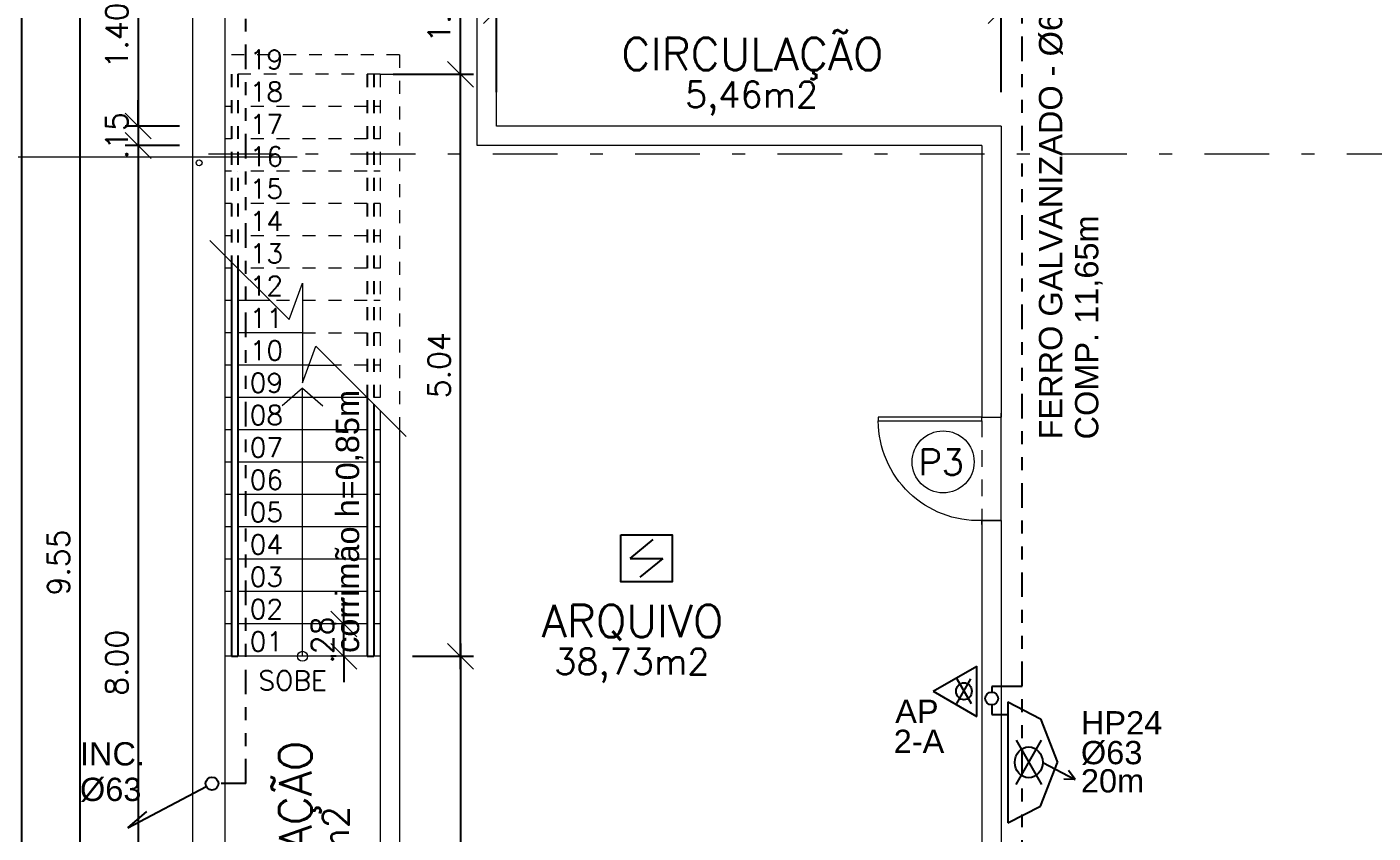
# Model space of a CAD drawing. Header units: millimetres. Extents: x 521 to 1055, y 261 to 520.
# Drawn here: x 530.49 to 540.9, y 492.65 to 498.88 of the extents above; entities that cross this region are included whole.
import ezdxf
from ezdxf.enums import TextEntityAlignment as Align

# ---------------------------------------------------------------- set-up
doc = ezdxf.new("R2010")
doc.units = ezdxf.units.MM
for name, pattern in [('CONTINU', [0]), ('DASHDOT', [1, 0.5, -0.25, 0, -0.25]), ('DASHDOTX2', [2, 1, -0.5, 0, -0.5]), ('DIVIDE2', [15.875, 6.35, -3.175, 0, -3.175, 0, -3.175]), ('HIDDEN', [9.525, 6.35, -3.175])]:
    doc.linetypes.add(name, pattern=pattern)
doc.layers.add('0.1', color=8, linetype='Continuous', lineweight=13)
doc.layers.add('ppci', color=8, linetype='Continuous')
doc.styles.add('80X50', font='romans.shx')
doc.styles.add('ROMANS', font='romans')
doc.styles.get("Standard").update_dxf_attribs({"font": 'romans.shx'})
doc.styles.add('STYLE1', font='sanss___.ttf')
doc.dimstyles.new('Fares Eng - 50', dxfattribs={"dimscale": 2, "dimtxt": 0.085, "dimasz": 0.1, "dimexe": 0.05, "dimexo": 0.05, "dimgap": 0.04, "dimtad": 1, "dimzin": 4, "dimdsep": 46, "dimtxsty": 'ROMANS', "dimblk1": 'OBLIQUE', "dimblk2": 'OBLIQUE', "dimsah": 1, "dimcen": 0.05, "dimdle": 0.05, "dimclrd": 8, "dimclre": 8, "dimclrt": 8, "dimaunit": 1, "dimadec": 0, "dimazin": 0, "dimtfac": 1, "dimtix": 1, "dimtmove": 2, "dimatfit": 0, "dimldrblk": 'OPEN90', "dimfxl": 1, "dimtolj": 1, "dimtzin": 0, "dimarcsym": 0})

# ---------------------------------------------------------------- blocks, each defined once
blk = doc.blocks.new('P80')
for points in [[(0, 0.86), (0, 0.83), (0.15, 0.83), (0.15, 0.86)], [(0, 0), (0, 0.03), (0.15, 0.03), (0.15, 0)]]:
    blk.add_lwpolyline(points)
blk.add_lwpolyline([(-0.8, 0.06), (0, 0.06), (0, 0.03), (-0.8, 0.03)], close=True)
at = {"color": 8}
blk.add_arc((-0.025, 0.056), 0.775, 88.1408, 179.6698, dxfattribs=at)
blk = doc.blocks.new('ÁREA')
for p in [(0.00005, 0.003762), (0, 0)]:
    blk.add_attdef('COMPARTIMENTO', text='', height=0.0025).set_placement(p, align=Align.CENTER)
at = {"color": 1}
for p in [(-0.00005, -0.003762), (-0.000099, -0.007523)]:
    blk.add_attdef('ÁREA', text='', height=0.002, dxfattribs=at).set_placement(p, align=Align.CENTER)
blk = doc.blocks.new('_OBLIQUE')
at = {"color": 0, "linetype": 'ByBlock'}
blk.add_line((-0.5, -0.5), (0.5, 0.5), dxfattribs=at)
blk = doc.blocks.new('*D2544')
at = {"layer": '0.1', "color": 8, "linetype": 'CONTINU', "lineweight": -2, "transparency": 16777216}
for p, q in [((534.123, 498.378), (534.123, 499.11)), ((538.023, 498.378), (538.023, 499.11)), ((534.023, 499.01), (538.123, 499.01))]:
    blk.add_line(p, q, dxfattribs=at)
at = {"layer": 'DEFPOINTS', "color": 0, "linetype": 'CONTINU', "lineweight": -2, "transparency": 16777216}
for p in [(538.023, 499.01), (534.123, 498.278), (538.023, 498.278)]:
    blk.add_point(p, dxfattribs=at)
at = {"layer": '0.1', "color": 8, "linetype": 'CONTINU', "lineweight": -2, "transparency": 16777216, "xscale": 0.2, "yscale": 0.2, "zscale": 0.2, "rotation": 180}
blk.add_blockref('_OBLIQUE', (534.123, 499.01), dxfattribs=at)
at = {"layer": '0.1', "color": 8, "linetype": 'CONTINU', "lineweight": -2, "transparency": 16777216, "xscale": 0.2, "yscale": 0.2, "zscale": 0.2}
blk.add_blockref('_OBLIQUE', (538.023, 499.01), dxfattribs=at)
at = {"layer": '0.1', "color": 8, "linetype": 'CONTINU', "transparency": 16777216, "insert": (536.073, 499.175), "char_height": 0.17, "attachment_point": 5, "style": 'ROMANS'}
blk.add_mtext('\\A1;3.90', dxfattribs=at)
blk = doc.blocks.new('_Open90')
at = {"color": 0, "linetype": 'ByBlock', "lineweight": -2}
for p, q in [((0, 0), (-1, 0)), ((-0.5, 0.5), (0, 0)), ((0, 0), (-0.5, -0.5))]:
    blk.add_line(p, q, dxfattribs=at)
blk = doc.blocks.new('*D2759')
at = {"layer": '0.1', "color": 8, "linetype": 'CONTINU', "lineweight": -2, "transparency": 16777216}
for p, q in [((532.942, 494.267), (532.942, 494.467)), ((532.884, 494.267), (532.842, 494.267)), ((532.942, 494.017), (532.942, 494.267)), ((532.884, 494.017), (532.842, 494.017)), ((532.942, 494.017), (532.942, 493.817))]:
    blk.add_line(p, q, dxfattribs=at)
at = {"layer": 'DEFPOINTS', "color": 0, "linetype": 'CONTINU', "lineweight": -2, "transparency": 16777216}
for p in [(532.942, 494.267), (532.984, 494.267), (532.984, 494.017)]:
    blk.add_point(p, dxfattribs=at)
at = {"layer": '0.1', "color": 8, "linetype": 'CONTINU', "lineweight": -2, "transparency": 16777216, "xscale": 0.2, "yscale": 0.2, "zscale": 0.2}
for p, rotation in [((532.942, 494.267), 270), ((532.942, 494.017), 90)]:
    blk.add_blockref('_OBLIQUE', p, dxfattribs=dict(at, rotation=rotation))
at = {"layer": '0.1', "color": 8, "linetype": 'CONTINU', "transparency": 16777216, "insert": (532.777, 494.142), "char_height": 0.17, "attachment_point": 5, "rotation": 90, "style": 'ROMANS'}
blk.add_mtext('\\A1;.28', dxfattribs=at)
blk = doc.blocks.new('*D2545')
at = {"layer": '0.1', "color": 8, "linetype": 'CONTINU', "lineweight": -2, "transparency": 16777216}
for p, q in [((533.844, 493.917), (533.844, 498.617)), ((533.473, 498.517), (533.944, 498.517)), ((533.473, 494.017), (533.944, 494.017))]:
    blk.add_line(p, q, dxfattribs=at)
at = {"layer": 'DEFPOINTS', "color": 0, "linetype": 'CONTINU', "lineweight": -2, "transparency": 16777216}
for p in [(533.373, 498.517), (533.844, 498.517), (533.373, 494.017)]:
    blk.add_point(p, dxfattribs=at)
at = {"layer": '0.1', "color": 8, "linetype": 'CONTINU', "lineweight": -2, "transparency": 16777216, "xscale": 0.2, "yscale": 0.2, "zscale": 0.2}
for p, rotation in [((533.844, 498.517), 90), ((533.844, 494.017), 270)]:
    blk.add_blockref('_OBLIQUE', p, dxfattribs=dict(at, rotation=rotation))
at = {"layer": '0.1', "color": 8, "linetype": 'CONTINU', "transparency": 16777216, "insert": (533.679, 496.267), "char_height": 0.17, "attachment_point": 5, "rotation": 90, "style": 'ROMANS'}
blk.add_mtext('\\A1;5.04', dxfattribs=at)
blk = doc.blocks.new('*D2760')
at = {"layer": '0.1', "color": 8, "linetype": 'CONTINU', "lineweight": -2, "transparency": 16777216}
for p, q in [((533.844, 494.117), (533.844, 489.867)), ((533.473, 494.017), (533.944, 494.017)), ((533.473, 489.967), (533.944, 489.967))]:
    blk.add_line(p, q, dxfattribs=at)
at = {"layer": 'DEFPOINTS', "color": 0, "linetype": 'CONTINU', "lineweight": -2, "transparency": 16777216}
for p in [(533.373, 494.017), (533.373, 489.967), (533.844, 489.967)]:
    blk.add_point(p, dxfattribs=at)
at = {"layer": '0.1', "color": 8, "linetype": 'CONTINU', "lineweight": -2, "transparency": 16777216, "xscale": 0.2, "yscale": 0.2, "zscale": 0.2}
for p, rotation in [((533.844, 494.017), 90), ((533.844, 489.967), 270)]:
    blk.add_blockref('_OBLIQUE', p, dxfattribs=dict(at, rotation=rotation))
at = {"layer": '0.1', "color": 8, "linetype": 'CONTINU', "transparency": 16777216, "insert": (533.679, 491.992), "char_height": 0.17, "attachment_point": 5, "rotation": 90, "style": 'ROMANS'}
blk.add_mtext('\\A1;3.51', dxfattribs=at)
blk = doc.blocks.new('*D2761')
at = {"layer": '0.1', "color": 8, "linetype": 'CONTINU', "lineweight": -2, "transparency": 16777216}
for p, q in [((533.844, 498.417), (533.844, 499.617)), ((533.323, 499.517), (533.944, 499.517)), ((533.323, 498.517), (533.944, 498.517))]:
    blk.add_line(p, q, dxfattribs=at)
at = {"layer": 'DEFPOINTS', "color": 0, "linetype": 'CONTINU', "lineweight": -2, "transparency": 16777216}
for p in [(533.223, 499.517), (533.844, 499.517), (533.223, 498.517)]:
    blk.add_point(p, dxfattribs=at)
at = {"layer": '0.1', "color": 8, "linetype": 'CONTINU', "lineweight": -2, "transparency": 16777216, "xscale": 0.2, "yscale": 0.2, "zscale": 0.2}
for p, rotation in [((533.844, 499.517), 90), ((533.844, 498.517), 270)]:
    blk.add_blockref('_OBLIQUE', p, dxfattribs=dict(at, rotation=rotation))
at = {"layer": '0.1', "color": 8, "linetype": 'CONTINU', "transparency": 16777216, "insert": (533.679, 499.017), "char_height": 0.17, "attachment_point": 5, "rotation": 90, "style": 'ROMANS'}
blk.add_mtext('\\A1;1.00', dxfattribs=at)
blk = doc.blocks.new('*D2568')
at = {"layer": '0.1', "color": 8, "linetype": 'CONTINU', "lineweight": -2, "transparency": 16777216}
for p, q in [((531.352, 499.617), (531.352, 498.017)), ((531.673, 499.517), (531.252, 499.517)), ((531.673, 498.117), (531.252, 498.117))]:
    blk.add_line(p, q, dxfattribs=at)
at = {"layer": 'DEFPOINTS', "color": 0, "linetype": 'CONTINU', "lineweight": -2, "transparency": 16777216}
for p in [(531.773, 499.517), (531.352, 498.117), (531.773, 498.117)]:
    blk.add_point(p, dxfattribs=at)
at = {"layer": '0.1', "color": 8, "linetype": 'CONTINU', "lineweight": -2, "transparency": 16777216, "xscale": 0.2, "yscale": 0.2, "zscale": 0.2}
for p, rotation in [((531.352, 499.517), 90), ((531.352, 498.117), 270)]:
    blk.add_blockref('_OBLIQUE', p, dxfattribs=dict(at, rotation=rotation))
at = {"layer": '0.1', "color": 8, "linetype": 'CONTINU', "transparency": 16777216, "insert": (531.187, 498.817), "char_height": 0.17, "attachment_point": 5, "rotation": 90, "style": 'ROMANS'}
blk.add_mtext('\\A1;1.40', dxfattribs=at)
blk = doc.blocks.new('*D2569')
at = {"layer": '0.1', "color": 8, "linetype": 'CONTINU', "lineweight": -2, "transparency": 16777216}
for p, q in [((531.352, 498.117), (531.352, 498.317)), ((531.673, 498.117), (531.252, 498.117)), ((531.352, 498.117), (531.352, 497.967)), ((531.673, 497.967), (531.252, 497.967)), ((531.352, 497.967), (531.352, 497.767))]:
    blk.add_line(p, q, dxfattribs=at)
at = {"layer": 'DEFPOINTS', "color": 0, "linetype": 'CONTINU', "lineweight": -2, "transparency": 16777216}
for p in [(531.773, 498.117), (531.352, 497.967), (531.773, 497.967)]:
    blk.add_point(p, dxfattribs=at)
at = {"layer": '0.1', "color": 8, "linetype": 'CONTINU', "lineweight": -2, "transparency": 16777216, "xscale": 0.2, "yscale": 0.2, "zscale": 0.2}
for p, rotation in [((531.352, 498.117), 270), ((531.352, 497.967), 90)]:
    blk.add_blockref('_OBLIQUE', p, dxfattribs=dict(at, rotation=rotation))
at = {"layer": '0.1', "color": 8, "linetype": 'CONTINU', "transparency": 16777216, "insert": (531.187, 498.042), "char_height": 0.17, "attachment_point": 5, "rotation": 90, "style": 'ROMANS'}
blk.add_mtext('\\A1;.15', dxfattribs=at)
blk = doc.blocks.new('*D2570')
at = {"layer": '0.1', "color": 8, "linetype": 'CONTINU', "lineweight": -2, "transparency": 16777216}
for p, q in [((531.352, 498.067), (531.352, 489.867)), ((531.673, 497.967), (531.252, 497.967)), ((531.673, 489.967), (531.252, 489.967))]:
    blk.add_line(p, q, dxfattribs=at)
at = {"layer": 'DEFPOINTS', "color": 0, "linetype": 'CONTINU', "lineweight": -2, "transparency": 16777216}
for p in [(531.773, 497.967), (531.352, 489.967), (531.773, 489.967)]:
    blk.add_point(p, dxfattribs=at)
at = {"layer": '0.1', "color": 8, "linetype": 'CONTINU', "lineweight": -2, "transparency": 16777216, "xscale": 0.2, "yscale": 0.2, "zscale": 0.2}
for p, rotation in [((531.352, 497.967), 90), ((531.352, 489.967), 270)]:
    blk.add_blockref('_OBLIQUE', p, dxfattribs=dict(at, rotation=rotation))
at = {"layer": '0.1', "color": 8, "linetype": 'CONTINU', "transparency": 16777216, "insert": (531.187, 493.967), "char_height": 0.17, "attachment_point": 5, "rotation": 90, "style": 'ROMANS'}
blk.add_mtext('\\A1;8.00', dxfattribs=at)
blk = doc.blocks.new('*D2577')
at = {"layer": '0.1', "color": 8, "linetype": 'CONTINU', "lineweight": -2, "transparency": 16777216}
for p, q in [((530.903, 499.617), (530.903, 489.867)), ((531.152, 499.517), (530.803, 499.517)), ((531.152, 489.967), (530.803, 489.967))]:
    blk.add_line(p, q, dxfattribs=at)
at = {"layer": 'DEFPOINTS', "color": 0, "linetype": 'CONTINU', "lineweight": -2, "transparency": 16777216}
for p in [(531.252, 499.517), (530.903, 489.967), (531.252, 489.967)]:
    blk.add_point(p, dxfattribs=at)
at = {"layer": '0.1', "color": 8, "linetype": 'CONTINU', "lineweight": -2, "transparency": 16777216, "xscale": 0.2, "yscale": 0.2, "zscale": 0.2}
for p, rotation in [((530.903, 499.517), 90), ((530.903, 489.967), 270)]:
    blk.add_blockref('_OBLIQUE', p, dxfattribs=dict(at, rotation=rotation))
at = {"layer": '0.1', "color": 8, "linetype": 'CONTINU', "transparency": 16777216, "insert": (530.738, 494.742), "char_height": 0.17, "attachment_point": 5, "rotation": 90, "style": 'ROMANS'}
blk.add_mtext('\\A1;9.55', dxfattribs=at)
blk = doc.blocks.new('*D2580')
at = {"layer": '0.1', "color": 8, "linetype": 'CONTINU', "lineweight": -2, "transparency": 16777216}
for p, q in [((530.453, 486.617), (530.453, 504.817)), ((530.703, 504.717), (530.353, 504.717)), ((530.703, 486.717), (530.353, 486.717))]:
    blk.add_line(p, q, dxfattribs=at)
at = {"layer": 'DEFPOINTS', "color": 0, "linetype": 'CONTINU', "lineweight": -2, "transparency": 16777216}
for p in [(530.453, 504.717), (530.803, 504.717), (530.803, 486.717)]:
    blk.add_point(p, dxfattribs=at)
at = {"layer": '0.1', "color": 8, "linetype": 'CONTINU', "lineweight": -2, "transparency": 16777216, "xscale": 0.2, "yscale": 0.2, "zscale": 0.2}
for p, rotation in [((530.453, 504.717), 90), ((530.453, 486.717), 270)]:
    blk.add_blockref('_OBLIQUE', p, dxfattribs=dict(at, rotation=rotation))
at = {"layer": '0.1', "color": 8, "linetype": 'CONTINU', "transparency": 16777216, "insert": (530.288, 495.717), "char_height": 0.17, "attachment_point": 5, "rotation": 90, "style": 'ROMANS'}
blk.add_mtext('\\A1;18.00', dxfattribs=at)
blk = doc.blocks.new('Cor-4A')
h = blk.add_hatch(color=1)
edge = h.paths.add_edge_path()
edge.add_line((-0.00005, -0.00732), (-0.00757, 0))
edge.add_line((-0.00757, 0), (-0.00014, 0.00731))
edge.add_line((-0.00014, 0.00731), (-0.00014, 0.005))
edge.add_arc((0, 0), 0.005, 91.6216, 269.468)
edge.add_line((-0.00005, -0.005), (-0.00005, -0.00732))
at = {"linetype": 'DASHDOTX2'}
blk.add_line((0, 0.03735), (0, 0.005), dxfattribs=at)
at = {"color": 1}
blk.add_lwpolyline([(-0.00005, -0.00732), (-0.00757, 0), (-0.00014, 0.00731), (-0.00014, 0.005, 0.98138), (-0.00005, -0.005)], format="xyb", close=True, dxfattribs=at)
blk.add_circle((0, 0), 0.005, dxfattribs=at)
at = {"color": 3, "style": 'ROMANS'}
blk.add_attdef('O', text='', height=0.006, rotation=90, dxfattribs=at).set_placement((0.00019, 0), align=Align.MIDDLE)

msp = doc.modelspace()

# ---------------------------------------------------------------- linework, layer by layer
at = {"layer": '0.1', "color": 7}
for p, q in [((531.77327, 504.71692), (531.77327, 489.71692)), ((532.02327, 499.51692), (532.02327, 489.96692)), ((533.97327, 497.96692), (533.97327, 499.51692)), ((534.12327, 498.11692), (534.12327, 499.51692)), ((538.02327, 498.11692), (534.12327, 498.11692)), ((538.02327, 498.11692), (538.02327, 495.86692)), ((537.87327, 497.96692), (533.97327, 497.96692)), ((537.87327, 497.96692), (537.87327, 495.86692)), ((533.22327, 495.91692), (533.22327, 489.96692)), ((537.87327, 495.86692), (538.02327, 495.86692)), ((533.37327, 495.76692), (533.37327, 489.71692)), ((538.02327, 495.06692), (537.87327, 495.06692)), ((537.87327, 495.06692), (537.87327, 489.71692)), ((538.02327, 495.06692), (538.02327, 489.71692))]:
    msp.add_line(p, q, dxfattribs=at)
at = {"layer": '0.1', "color": 8, "linetype": 'DASHDOT', "ltscale": 0.2}
for p, q in [((533.37327, 498.66692), (532.02327, 498.66692)), ((533.37327, 498.66692), (533.37327, 495.76692)), ((533.22327, 498.51692), (532.02327, 498.51692)), ((533.22327, 498.51692), (533.22327, 495.91692)), ((533.12327, 498.26692), (532.12327, 498.26692)), ((533.12327, 498.01692), (532.12327, 498.01692)), ((533.12327, 497.76692), (532.12327, 497.76692)), ((533.12327, 497.51692), (532.12327, 497.51692)), ((533.12327, 497.26692), (532.12327, 497.26692)), ((533.12327, 497.01692), (532.12327, 497.01692)), ((533.12327, 496.76692), (532.37327, 496.76692)), ((532.62327, 496.51692), (533.12327, 496.51692)), ((533.12327, 496.26692), (532.87327, 496.26692))]:
    msp.add_line(p, q, dxfattribs=at)
at = {"layer": '0.1', "color": 8, "linetype": 'CONTINU'}
msp.add_line((533.22327, 498.51692), (533.77593, 498.51692), dxfattribs=at)
at = {"layer": '0.1', "color": 8}
for p, q in [((532.07327, 498.26692), (532.02327, 498.26692)), ((533.22327, 498.26692), (533.17327, 498.26692)), ((532.07327, 498.01692), (532.02327, 498.01692)), ((533.22327, 498.01692), (533.17327, 498.01692)), ((532.07327, 497.76692), (532.02327, 497.76692)), ((533.22327, 497.76692), (533.17327, 497.76692)), ((532.07327, 497.51692), (532.02327, 497.51692)), ((533.22327, 497.51692), (533.17327, 497.51692)), ((532.07327, 497.26692), (532.02327, 497.26692)), ((533.22327, 497.26692), (533.17327, 497.26692)), ((532.07327, 497.01692), (532.02327, 497.01692)), ((533.22327, 497.01692), (533.17327, 497.01692)), ((532.07327, 496.76692), (532.02327, 496.76692)), ((532.37327, 496.76692), (532.12327, 496.76692)), ((533.22327, 496.76692), (533.17327, 496.76692)), ((532.07327, 496.51692), (532.02327, 496.51692)), ((532.62327, 496.51692), (532.12327, 496.51692)), ((533.22327, 496.51692), (533.17327, 496.51692)), ((532.07327, 496.26692), (532.02327, 496.26692)), ((532.67299, 496.26692), (532.12327, 496.26692)), ((532.67299, 496.26692), (532.87327, 496.26692)), ((533.22327, 496.26692), (533.17327, 496.26692)), ((532.62327, 496.08937), (532.46586, 495.95462)), ((532.62327, 496.08937), (532.78068, 495.95462)), ((532.62327, 494.01692), (532.62327, 496.08937)), ((532.07327, 496.01692), (532.02327, 496.01692)), ((533.12327, 496.01692), (532.12327, 496.01692)), ((533.22327, 496.01692), (533.17327, 496.01692)), ((538.02327, 495.06692), (538.02327, 495.86692)), ((532.07327, 495.76692), (532.02327, 495.76692)), ((533.12327, 495.76692), (532.12327, 495.76692)), ((533.22327, 495.76692), (533.17327, 495.76692)), ((532.07327, 495.51692), (532.02327, 495.51692)), ((533.12327, 495.51692), (532.12327, 495.51692)), ((533.22327, 495.51692), (533.17327, 495.51692)), ((532.07327, 495.26692), (532.02327, 495.26692)), ((533.12327, 495.26692), (532.12327, 495.26692)), ((533.22327, 495.26692), (533.17327, 495.26692)), ((532.07327, 495.01692), (532.02327, 495.01692)), ((533.12327, 495.01692), (532.12327, 495.01692)), ((533.22327, 495.01692), (533.17327, 495.01692)), ((532.07327, 494.76692), (532.02327, 494.76692)), ((533.12327, 494.76692), (532.12327, 494.76692)), ((533.22327, 494.76692), (533.17327, 494.76692)), ((532.07327, 494.51692), (532.02327, 494.51692)), ((533.12327, 494.51692), (532.12327, 494.51692)), ((533.22327, 494.51692), (533.17327, 494.51692)), ((532.07327, 494.26692), (532.02327, 494.26692)), ((533.12327, 494.26692), (532.12327, 494.26692)), ((533.22327, 494.26692), (533.17327, 494.26692)), ((532.07327, 494.01692), (532.02327, 494.01692)), ((533.12327, 494.01692), (532.12327, 494.01692)), ((533.22327, 494.01692), (533.17327, 494.01692))]:
    msp.add_line(p, q, dxfattribs=at)
at = {"layer": '0.1', "color": 8, "linetype": 'DASHDOTX2', "ltscale": 0.5}
msp.add_line((531.89531, 497.90205), (620.59696, 497.90205), dxfattribs=at)
at = {"layer": '0.1', "color": 8, "linetype": 'HIDDEN', "ltscale": 0.02}
msp.add_line((537.87327, 495.83692), (537.87327, 495.06692), dxfattribs=at)
at = {"layer": '0.1', "color": 8}
msp.add_lwpolyline([(531.90732, 497.23287), (532.51994, 496.62025), (532.62327, 496.90297), (532.62327, 496.51692), (532.62327, 496.13088), (532.7266, 496.41359), (533.42327, 495.71692)], dxfattribs=at)
for centre, radius in [((531.82383, 497.83221), 0.0225), ((537.57502, 495.51986), 0.23964), ((532.62327, 494.01692), 0.03865)]:
    msp.add_circle(centre, radius, dxfattribs=at)
at = {"layer": 'ppci', "color": 12, "linetype": 'DIVIDE2', "ltscale": 0.03}
for p, q in [((532.18579, 493.03242), (532.18579, 505.43242)), ((538.18579, 489.64192), (538.18579, 505.43242)), ((532.18579, 493.03242), (531.97327, 493.03242))]:
    msp.add_line(p, q, dxfattribs=at)
at = {"layer": 'ppci', "color": 8, "linetype": 'DASHDOT', "ltscale": 0.2}
for p, q in [((532.07327, 498.51692), (532.07327, 497.06692)), ((532.12327, 498.51692), (532.12327, 497.01692)), ((533.12327, 498.51692), (533.12327, 496.01692)), ((533.17327, 498.51692), (533.17327, 495.96692))]:
    msp.add_line(p, q, dxfattribs=at)
at = {"layer": 'ppci', "color": 10}
for p, q in [((532.07327, 497.06692), (532.07327, 494.01692)), ((532.12327, 497.01692), (532.12327, 494.01692)), ((533.12327, 496.01692), (533.12327, 494.01692)), ((533.17327, 495.96692), (533.17327, 494.01692)), ((532.07327, 494.01692), (532.12327, 494.01692)), ((533.12327, 494.01692), (533.17327, 494.01692)), ((537.68096, 493.84139), (537.79036, 493.65192)), ((537.68109, 493.65219), (537.79029, 493.84134))]:
    msp.add_line(p, q, dxfattribs=at)
at = {"layer": 'ppci', "color": 10, "linetype": 'Continuous'}
for p, q in [((535.15546, 494.77389), (535.33409, 494.9202)), ((535.15546, 494.77389), (535.40877, 494.77389)), ((535.40877, 494.77389), (535.23014, 494.62758)), ((537.49684, 493.74668), (537.83459, 493.94168)), ((537.83459, 493.55168), (537.83459, 493.94168)), ((537.49684, 493.74668), (537.83459, 493.55168)), ((538.18579, 493.78242), (537.95033, 493.78242)), ((537.95033, 493.78242), (537.95033, 493.7405)), ((537.95033, 493.6405), (537.95033, 493.56692)), ((538.07556, 493.66504), (538.07556, 492.7285)), ((538.07556, 493.66504), (538.32652, 493.53435)), ((537.95033, 493.56692), (538.07556, 493.56692)), ((538.32652, 493.53435), (538.45788, 493.19677)), ((538.13847, 493.36724), (538.33538, 493.02619)), ((538.13869, 493.02668), (538.33525, 493.36714)), ((538.32652, 492.8592), (538.45788, 493.19677)), ((538.34474, 493.19677), (538.5944, 493.06384)), ((538.5944, 493.06384), (538.54427, 493.133)), ((531.27306, 492.69072), (531.87901, 493.00916)), ((538.5944, 493.06384), (538.50903, 493.06682)), ((531.27306, 492.69072), (531.41917, 492.81595)), ((538.07556, 492.7285), (538.32652, 492.8592))]:
    msp.add_line(p, q, dxfattribs=at)
msp.add_lwpolyline([(535.08421, 494.9561), (535.48001, 494.9561), (535.48001, 494.59168), (535.08421, 494.59168)], close=True, dxfattribs=at)
for centre in [(537.95033, 493.6905), (531.92327, 493.03242)]:
    msp.add_circle(centre, 0.05, dxfattribs=at)
at = {"layer": 'ppci', "color": 10}
msp.add_ellipse((537.73564, 493.74669), major_axis=(0, 0.06606), ratio=0.90709532, dxfattribs=at)
at = {"layer": 'ppci', "color": 10, "linetype": 'Continuous'}
msp.add_ellipse((538.23689, 493.19677), major_axis=(0, 0.1189), ratio=0.90709532, dxfattribs=at)

# ---------------------------------------------------------------- block references
at = {"layer": '0.1', "color": 8}
ref = msp.add_blockref('ÁREA', (536.10079, 498.54883), dxfattribs=dict(at, xscale=133.3333333333333, yscale=133.3333333333333, zscale=133.3333333333333))
ref.add_attrib('COMPARTIMENTO', 'CIRCULAÇÃO', dxfattribs={"layer": '0', "color": 3, "height": 0.25}).set_placement((536.10079, 498.54883), align=Align.CENTER)
ref.add_attrib('ÁREA', '5,46m2', dxfattribs={"layer": '0', "color": 1, "height": 0.2}).set_placement((536.09415, 498.26087), align=Align.CENTER)
ref = msp.add_blockref('Cor-4A', (529.23414, 497.87682), dxfattribs=dict(at, xscale=89.59999999999991, yscale=89.59999999999991, zscale=89.59999999999991, rotation=270))
ref.add_attrib('O', 'A', dxfattribs={"layer": '0', "color": 3, "height": 0.5376, "style": 'ROMANS', "text_generation_flag": 2}).set_placement((529.23414, 497.85943), align=Align.MIDDLE)
at = {"layer": '0.1', "color": 8, "xscale": -1, "rotation": 180}
msp.add_blockref('P80', (537.87327, 495.89692), dxfattribs=at)
at = {"layer": '0.1', "color": 8}
ref = msp.add_blockref('ÁREA', (535.17496, 494.16413), dxfattribs=dict(at, xscale=133.3333333333333, yscale=133.3333333333333, zscale=133.3333333333333))
ref.add_attrib('COMPARTIMENTO', 'ARQUIVO', dxfattribs={"layer": '0', "color": 3, "height": 0.25}).set_placement((535.17496, 494.16413), align=Align.CENTER)
ref.add_attrib('ÁREA', '38,73m2', dxfattribs={"layer": '0', "color": 1, "height": 0.2}).set_placement((535.16833, 493.87617), align=Align.CENTER)
ref = msp.add_blockref('ÁREA', (532.69218, 492.35182), dxfattribs=dict(at, xscale=133.3333333333333, yscale=133.3333333333333, zscale=133.3333333333333, rotation=90))
ref.add_attrib('COMPARTIMENTO', 'CIRCULAÇÃO', dxfattribs={"layer": '0', "color": 3, "height": 0.25, "rotation": 90}).set_placement((532.69218, 492.35182), align=Align.CENTER)
ref.add_attrib('ÁREA', '4,86m2', dxfattribs={"layer": '0', "color": 1, "height": 0.2, "rotation": 90}).set_placement((532.98013, 492.34519), align=Align.CENTER)

# ---------------------------------------------------------------- texts
at = {"layer": '0.1', "color": 8, "style": '80X50'}
for s, p in [('19', (532.21567, 498.55665)), ('18', (532.21567, 498.30665)), ('17', (532.21567, 498.05665)), ('16', (532.21567, 497.80665)), ('15', (532.21567, 497.55665)), ('14', (532.21567, 497.30665)), ('13', (532.21567, 497.05665)), ('12', (532.21567, 496.80665)), ('11', (532.21567, 496.55665)), ('10', (532.21567, 496.30665)), ('09', (532.21567, 496.05665)), ('08', (532.21567, 495.80665)), ('07', (532.21567, 495.55665)), ('06', (532.21567, 495.30665)), ('05', (532.21567, 495.05665)), ('04', (532.21567, 494.80665)), ('03', (532.21567, 494.55665)), ('02', (532.21567, 494.30665)), ('01', (532.21567, 494.05665)), ('SOBE', (532.2829, 493.7544))]:
    msp.add_text(s, height=0.15, dxfattribs=at).set_placement(p)
at = {"layer": '0.1', "color": 8}
msp.add_text('P3', height=0.2, dxfattribs=at).set_placement((537.38441, 495.41835))
at = {"layer": 'ppci', "color": 10, "style": 'STYLE1'}
for s, p in [('FERRO GALVANIZADO - Ø63mm', (538.49547, 495.69354)), ('COMP. 11,65m', (538.77454, 495.69354)), ('corrimão h=0,85m', (533.06049, 494.04287))]:
    msp.add_text(s, height=0.18, rotation=90, dxfattribs=at).set_placement(p)
for s, p in [('AP', (537.20442, 493.50135)), ('HP24', (538.63982, 493.41254)), ('2-A', (537.19279, 493.26912)), ('INC.', (530.90281, 493.17273)), ('Ø63', (538.63982, 493.18227)), ('20m', (538.63982, 492.96382)), ('Ø63', (530.90281, 492.89789))]:
    msp.add_text(s, height=0.18, dxfattribs=at).set_placement(p)

# ---------------------------------------------------------------- dimensions: what is measured, and where the dimension line sits
at = {"layer": '0.1', "color": 8, "linetype": 'CONTINU'}
for base, p1, p2, picture, middle in [((530.45346, 504.71692), (530.8027, 486.71692), (530.8027, 504.71692), '*D2580', (530.28846, 495.71692)), ((530.9027, 489.96692), (531.25194, 499.51692), (531.25194, 489.96692), '*D2577', (530.7377, 494.74192)), ((531.35194, 498.11692), (531.77327, 499.51692), (531.77327, 498.11692), '*D2568', (531.18694, 498.81692)), ((533.84381, 499.51692), (533.22327, 498.51692), (533.22327, 499.51692), '*D2761', (533.67881, 499.01692)), ((531.35194, 497.96692), (531.77327, 498.11692), (531.77327, 497.96692), '*D2569', (531.18694, 498.04192)), ((531.35194, 489.96692), (531.77327, 497.96692), (531.77327, 489.96692), '*D2570', (531.18694, 493.96692))]:
    dim = msp.add_linear_dim(base=base, p1=p1, p2=p2, angle=90, dimstyle='Fares Eng - 50', dxfattribs=at)
    dim.commit()
    dim.dimension.update_dxf_attribs({"geometry": picture, "text_midpoint": middle})
dim = msp.add_linear_dim(base=(538.02327, 499.01042), p1=(534.12327, 498.27755), p2=(538.02327, 498.27755), dimstyle='Fares Eng - 50', dxfattribs=at)
dim.commit()
dim.dimension.update_dxf_attribs({"geometry": '*D2544', "text_midpoint": (536.07327, 499.17542)})
for base, p1, p2, text, picture, middle in [((533.84381, 498.51692), (533.37327, 494.01692), (533.37327, 498.51692), '5.04', '*D2545', (533.67881, 496.26692)), ((532.94177, 494.26692), (532.98407, 494.01692), (532.98407, 494.26692), '.28', '*D2759', (532.77677, 494.14192)), ((533.84381, 489.96692), (533.37327, 494.01692), (533.37327, 489.96692), '3.51', '*D2760', (533.67881, 491.99192))]:
    dim = msp.add_linear_dim(base=base, p1=p1, p2=p2, angle=90, text=text, dimstyle='Fares Eng - 50', dxfattribs=at)
    dim.commit()
    dim.dimension.update_dxf_attribs({"geometry": picture, "text_midpoint": middle})

doc.saveas('drawing.dxf')
